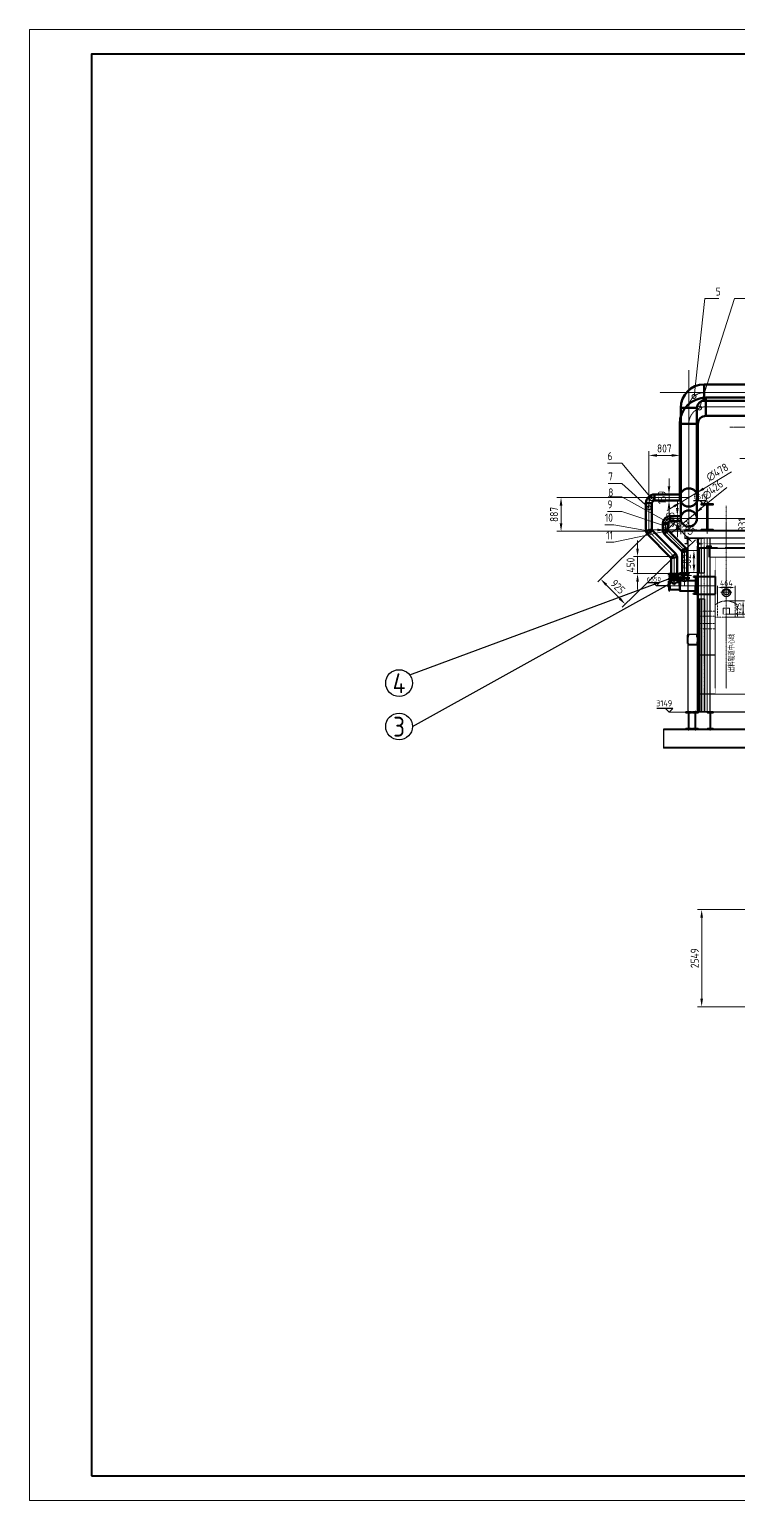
# Model space of a CAD drawing. Header units: millimetres. Extents: x -11969 to 47316, y 514 to 81306.
# Drawn here: x -11969 to 6634, y 42696 to 81306 of the extents above; entities that cross this region are included whole.
import ezdxf
from ezdxf.enums import TextEntityAlignment as Align

# ---------------------------------------------------------------- set-up
doc = ezdxf.new("R2010")
doc.units = ezdxf.units.MM
for name, pattern in [('CENTER', [2, 1.25, -0.25, 0.25, -0.25]), ('DASHED2', [0.375, 0.25, -0.125]), ('PHANTOM2', [1.25, 0.625, -0.125, 0.125, -0.125, 0.125, -0.125])]:
    doc.linetypes.add(name, pattern=pattern)
for name, color, linetype, lineweight in [('2D', 4, 'PHANTOM2', 20), ('BIAOZHU', 3, 'Continuous', 25), ('gas', 2, 'Continuous', 50), ('POU', 4, 'Continuous', 20), ('SHI', 7, 'Continuous', 40), ('SW', 8, 'Continuous', 20), ('WEN', 3, 'Continuous', 20), ('XI', 2, 'Continuous', 20), ('XU', 6, 'DASHED2', 20), ('ZHONG', 1, 'CENTER', 20)]:
    doc.layers.add(name, color=color, linetype=linetype, lineweight=lineweight)
doc.layers.add('air', color=7, linetype='Continuous', lineweight=50, true_color=0x77bec0)
doc.layers.add('GB', color=3, linetype='Continuous')
doc.styles.add('GB', font='gbenor.shx', dxfattribs={"bigfont": 'gbcbig.shx'})
doc.dimstyles.new('ISO-25$0', dxfattribs={"dimscale": 40, "dimtxt": 3.5, "dimasz": 3.5, "dimexe": 1, "dimexo": 0.2, "dimgap": 1.2, "dimtad": 1, "dimtoh": 1, "dimdec": 1, "dimzin": 9, "dimdsep": 46, "dimtxsty": 'GB', "dimcen": 0, "dimclrd": 3, "dimclre": 3, "dimclrt": 256, "dimadec": 0, "dimazin": 2, "dimtfac": 1, "dimtdec": 1, "dimtix": 1, "dimtmove": 0, "dimatfit": 3, "dimldrblk": 'DOTSMALL', "dimfxl": 0, "dimlwd": -1, "dimlwe": 20, "dimarcsym": 0})
doc.dimstyles.new('ISO-60', dxfattribs={"dimscale": 60, "dimtxt": 3.5, "dimasz": 3.5, "dimexe": 1.8, "dimexo": 1.25, "dimgap": 1.3, "dimtad": 1, "dimrnd": 1, "dimdsep": 46, "dimtxsty": 'GB', "dimcen": 0, "dimclrd": 3, "dimclre": 3, "dimclrt": 256, "dimadec": 0, "dimazin": 0, "dimtfac": 1, "dimtix": 1, "dimtmove": 0, "dimatfit": 3, "dimldrblk": 'DOTSMALL', "dimfxl": 0, "dimlwd": 20, "dimlwe": 20, "dimarcsym": 0})

# ---------------------------------------------------------------- blocks, each defined once
blk = doc.blocks.new('A$C6E0666DE')
at = {"layer": '2D'}
for p, q in [((756, 457), (750, 457)), ((756, 57), (750, 57))]:
    blk.add_line(p, q, dxfattribs=at)
at = {"layer": 'GB', "color": 1, "linetype": 'CENTER'}
blk.add_line((0, 247), (18, 247), dxfattribs=at)
at = {"layer": 'SHI'}
for p, q in [((45, 419), (45, 404)), ((175, 419), (45, 419)), ((175, 404), (45, 404)), ((75, 422), (72, 419)), ((175, 422), (75, 422)), ((96, 404), (96, 344)), ((175, 422), (275, 422)), ((175, 419), (305, 419)), ((175, 404), (305, 404)), ((255, 404), (255, 344)), ((275, 422), (278, 419)), ((305, 419), (305, 404)), ((333, 431), (333, 445)), ((333, 445), (450, 445)), ((333, 431), (450, 431)), ((361, 445), (363, 447)), ((363, 447), (450, 447)), ((384, 383), (384, 431)), ((538, 447), (450, 447)), ((568, 445), (450, 445)), ((568, 431), (450, 431)), ((517, 383), (517, 431)), ((540, 445), (538, 447)), ((568, 431), (568, 445)), ((760, 487), (685, 487)), ((685, 487), (685, 475)), ((738, 475), (685, 475)), ((738, 475), (738, 247)), ((750, 487), (750, 247)), ((760, 487), (1256, 487)), ((760, 487), (760, 247)), ((1256, 487), (1256, 27)), ((1, 258), (2, 260)), ((1, 258), (1, 247)), ((1, 236), (1, 247)), ((1, 236), (2, 233)), ((2, 260), (7, 260)), ((2, 233), (7, 233)), ((8, 258), (7, 260)), ((8, 236), (7, 233)), ((8, 260), (38, 260)), ((8, 247), (8, 260)), ((8, 233), (8, 247)), ((8, 233), (38, 233)), ((38, 247), (38, 374)), ((38, 374), (62, 374)), ((38, 247), (38, 119)), ((38, 119), (62, 119)), ((48, 247), (48, 374)), ((48, 247), (48, 119)), ((50, 247), (50, 374)), ((50, 247), (50, 119)), ((62, 247), (62, 374)), ((96, 344), (62, 344)), ((62, 247), (62, 119)), ((62, 150), (320, 150)), ((255, 344), (320, 344)), ((320, 247), (320, 383)), ((320, 383), (330, 383)), ((320, 247), (320, 110)), ((320, 110), (330, 110)), ((330, 247), (330, 383)), ((330, 247), (330, 383)), ((330, 247), (330, 374)), ((330, 247), (330, 110)), ((330, 247), (330, 110)), ((330, 247), (330, 120)), ((332, 383), (332, 247)), ((332, 383), (384, 383)), ((332, 359), (332, 374)), ((332, 110), (332, 247)), ((332, 135), (332, 120)), ((332, 110), (738, 110)), ((517, 383), (738, 383)), ((738, 39), (685, 39)), ((685, 27), (685, 39)), ((760, 27), (685, 27)), ((738, 39), (738, 247)), ((750, 27), (750, 99)), ((760, 27), (760, 247)), ((760, 27), (1256, 27))]:
    blk.add_line(p, q, dxfattribs=at)
for points in [[(96, 344), (175, 303), (255, 344)], [(384, 383), (450, 366), (517, 383)]]:
    blk.add_spline(points, degree=3, dxfattribs=at)
at = {"layer": 'ZHONG'}
for p, q in [((63, 426), (63, 396)), ((175, 247), (175, 440)), ((288, 426), (288, 396)), ((450, 459), (450, 247)), ((6, 247), (1268, 247))]:
    blk.add_line(p, q, dxfattribs=at)
at = {"layer": 'ZHONG', "ltscale": 0.2}
for p, q in [((350, 424), (350, 451)), ((550, 424), (550, 451)), ((28, 362), (81, 362)), ((28, 132), (81, 132)), ((311, 367), (349, 367)), ((311, 127), (349, 127))]:
    blk.add_line(p, q, dxfattribs=at)
at = {"layer": 'ZHONG', "ltscale": 0.3}
for p, q in [((705, 497), (705, 464)), ((705, 17), (705, 50))]:
    blk.add_line(p, q, dxfattribs=at)
blk = doc.blocks.new('zll')
at = {"layer": 'SHI'}
blk.add_lwpolyline([(166972, 60829), (166897, 60829), (166897, 60843), (166948, 60843, 0.414214), (166968, 60863), (166968, 61245, 0.414214), (166948, 61265), (166897, 61265), (166897, 61279), (166972, 61279), (167047, 61279), (167047, 61265), (166997, 61265, 0.414214), (166977, 61245), (166977, 60863, 0.414214), (166997, 60843), (167047, 60843), (167047, 60829)], format="xyb", close=True, dxfattribs=at)
at = {"layer": 'ZHONG'}
blk.add_line((166972, 61311), (166972, 60797), dxfattribs=at)
blk = doc.blocks.new('*D47')
at = {"layer": 'BIAOZHU', "color": 3, "linetype": 'ByBlock', "lineweight": 20}
for p, q in [((6081, 66232), (6081, 66699)), ((6545, 66232), (6545, 66699))]:
    blk.add_line(p, q, dxfattribs=at)
at = {"layer": 'BIAOZHU', "color": 3}
blk.add_line((6405, 66659), (6221, 66659), dxfattribs=at)
for points in [[(6221, 66683), (6221, 66636), (6081, 66659)], [(6405, 66683), (6405, 66636), (6545, 66659)]]:
    blk.add_solid(points, dxfattribs=at)
at = {"layer": 'Defpoints', "color": 0}
for p in [(6081, 66659), (6081, 66224), (6545, 66224)]:
    blk.add_point(p, dxfattribs=at)
at = {"layer": 'BIAOZHU', "insert": (6313, 66777), "char_height": 140, "attachment_point": 5, "style": 'GB'}
blk.add_mtext('464', dxfattribs=at)
blk = doc.blocks.new('_DotSmall')
at = {"color": 0, "linetype": 'ByBlock', "const_width": 0.5}
blk.add_lwpolyline([(-0.0625, 0, 1), (0.0625, 0, 1)], format="xyb", close=True, dxfattribs=at)
blk = doc.blocks.new('正标高')
at = {"layer": 'BIAOZHU'}
for p, q in [((-2.4, 2.4), (8, 2.4)), ((-2.4, 2.4), (0, 0)), ((2.4, 2.4), (0, 0))]:
    blk.add_line(p, q, dxfattribs=at)
at = {"layer": 'BIAOZHU', "style": 'GB', "flags": 10}
blk.add_attdef('+', (-3.12, 3.76), '', height=4, dxfattribs=at)
at = {"layer": 'BIAOZHU', "style": 'GB'}
blk.add_attdef('1000', (-0.7624, 3.76), '', height=4, dxfattribs=at)
blk = doc.blocks.new('dl')
at = {"layer": 'SHI'}
blk.add_lwpolyline([(168936, 74025), (169086, 74025), (169086, 74049), (168970, 74049, -0.414214), (168942, 74077), (168942, 74673, -0.414214), (168970, 74701), (169086, 74701), (169086, 74725), (168936, 74725), (168786, 74725), (168786, 74701), (168901, 74701, -0.414214), (168929, 74673), (168929, 74077, -0.414214), (168901, 74049), (168786, 74049), (168786, 74025)], format="xyb", close=True, dxfattribs=at)
at = {"layer": 'ZHONG'}
blk.add_line((168936, 74813), (168936, 73935), dxfattribs=at)
blk = doc.blocks.new('*D53')
at = {"layer": 'Defpoints', "color": 0}
for p in [(6313, 66306), (6752, 66306), (6313, 65881)]:
    blk.add_point(p, dxfattribs=at)
at = {"layer": 'WEN', "color": 3, "linetype": 'ByBlock', "lineweight": 20}
for p, q in [((6321, 66306), (6792, 66306)), ((6321, 65881), (6792, 65881))]:
    blk.add_line(p, q, dxfattribs=at)
at = {"layer": 'WEN', "color": 3}
blk.add_line((6752, 66021), (6752, 66166), dxfattribs=at)
for points in [[(6729, 66166), (6776, 66166), (6752, 66306)], [(6729, 66021), (6776, 66021), (6752, 65881)]]:
    blk.add_solid(points, dxfattribs=at)
at = {"layer": 'WEN', "insert": (6634, 66094), "char_height": 140, "attachment_point": 5, "rotation": 90, "style": 'GB'}
blk.add_mtext('425', dxfattribs=at)
blk = doc.blocks.new('A$C057B138B')
for p, q in [((545, 841), (545, -3715)), ((552, 841), (552, -3715)), ((623, 841), (623, -3715)), ((781, 841), (781, -3715)), ((852, 841), (852, -3715)), ((859, 841), (859, -3715))]:
    blk.add_line(p, q)
at = {"layer": 'ZHONG', "color": 1, "ltscale": 0.5}
blk.add_line((702, 841), (702, -3715), dxfattribs=at)
blk = doc.blocks.new('A$C74004488')
at = {"layer": 'WEN'}
for p, q in [((0, 4556), (314, 4556)), ((0, 0), (314, 0))]:
    blk.add_line(p, q, dxfattribs=at)
blk.add_blockref('A$C057B138B', (-545, 3715))
blk = doc.blocks.new('gas-master-2')
for p, q in [((-6900, 315), (-6400, 510)), ((-6400, 510), (0, 510)), ((-6400, 510), (-6400, -510)), ((0, 510), (500, 610)), ((0, 510), (0, -510)), ((500, 610), (17751, 610)), ((500, -610), (500, 610)), ((500, 610), (500, -610)), ((-10585, -1410), (-10585, 0)), ((-10270, 315), (-6900, 315)), ((-9955, -1410), (-9955, 0)), ((-6900, 315), (-6900, -315)), ((-3790, 0), (-3790, -1365)), ((-3070, 0), (-3070, -1365)), ((3110, 0), (3110, -1365)), ((3830, 0), (3830, -1365)), ((-9955, -315), (-6900, -315)), ((-6900, -315), (-6400, -510)), ((-6400, -510), (0, -510)), ((0, -510), (500, -610)), ((500, -610), (17751, -610)), ((-10670, -1350), (-10670, -2100)), ((-10670, -1410), (-7070, -1410)), ((-7070, -1350), (-7070, -2100)), ((-5335, -1350), (-5335, -2100)), ((-5335, -1365), (-170, -1365)), ((-170, -1350), (-170, -2100)), ((1565, -1350), (1565, -2100)), ((1565, -1365), (6730, -1365)), ((6730, -1350), (6730, -2100)), ((-10670, -2040), (-7070, -2040)), ((-5335, -2085), (-170, -2085)), ((1565, -2085), (6730, -2085))]:
    blk.add_line(p, q)
for centre, radius, start, end in [((-10270, 0), 315, 0, 180), ((-10270, -261), 330, 17.588, 162.412), ((-10209, 0), 330, 320.2504, 72.416), ((-10376, 0), 630, 330, 30), ((-3430, 0), 360, 0, 180), ((-3430, -302), 378, 17.588, 162.412), ((3470, 0), 360, 0, 180), ((3470, -302), 378, 17.588, 162.412), ((-10270, -985), 630, 60, 120), ((-10270, -905), 315, 0, 180), ((-3430, -1136), 720, 60, 120), ((-3430, -905), 360, 0, 180), ((3470, -1136), 720, 60, 120), ((3470, -905), 360, 0, 180), ((-10270, -1166), 330, 17.588, 162.412), ((-3430, -1207), 378, 17.588, 162.412), ((3470, -1207), 378, 17.588, 162.412), ((-10270, -1890), 630, 60, 120), ((-3430, -2041), 720, 69.8597, 110.1403), ((3470, -2041), 720, 69.8597, 110.1403)]:
    blk.add_arc(centre, radius, start, end)
at = {"layer": 'WEN'}
blk.add_circle((3470, -1725), 360, dxfattribs=at)
at = {"layer": 'ZHONG'}
for p, q in [((-11320, 0), (17751, 0)), ((-11016, 0), (18852, 0)), ((-10270, -1410), (-10270, 22)), ((-3430, 0), (-3430, -1365)), ((3470, 0), (3470, -1365)), ((-11320, -905), (4301, -905)), ((-11052, -1725), (7270, -1725))]:
    blk.add_line(p, q, dxfattribs=at)
blk = doc.blocks.new('蝶阀-DN125')
for p, q in [((-120, 80), (120, 80)), ((-120, 80), (-120, 63)), ((-120, 63), (-90, 63)), ((-120, 57), (-90, 57)), ((-120, 40), (-120, 57)), ((-120, 40), (120, 40)), ((-88, 60), (-90, 63)), ((-88, 60), (-90, 57)), ((-88, 60), (87, 60)), ((-88, 40), (-88, 0)), ((-88, 60), (87, 60)), ((-88, -40), (87, 40)), ((-88, -40), (-88, 0)), ((87, -40), (87, 40)), ((87, 60), (91, 63)), ((87, 60), (91, 57)), ((87, 40), (87, 10)), ((91, 63), (120, 63)), ((91, 57), (120, 57)), ((120, 80), (120, 63)), ((120, 40), (120, 57)), ((-120, -40), (120, -40)), ((-120, -40), (-120, -57)), ((-120, -57), (-90, -57)), ((-120, -63), (-90, -63)), ((-120, -80), (-120, -63)), ((-120, -80), (120, -80)), ((-88, -60), (-90, -57)), ((-88, -60), (-90, -63)), ((-88, -60), (87, -60)), ((-88, -60), (87, -60)), ((87, -60), (91, -57)), ((87, -60), (91, -63)), ((91, -57), (120, -57)), ((91, -63), (120, -63)), ((120, -40), (120, -57)), ((120, -80), (120, -63))]:
    blk.add_line(p, q)
at = {"layer": 'ZHONG'}
for p, q in [((183, 0), (-110, 0)), ((-100, 91), (-100, 34)), ((100, 91), (100, 34)), ((-100, -91), (-100, -34)), ((100, -91), (100, -34))]:
    blk.add_line(p, q, dxfattribs=at)
blk = doc.blocks.new('蝶阀-DN150')
blk.add_line((-100, -40), (100, 40))
at = {"layer": 'SHI'}
for p, q in [((-133, 80), (132, 80)), ((-133, 80), (-133, 63)), ((-133, 63), (-103, 63)), ((-133, 57), (-103, 57)), ((-133, 40), (-133, 57)), ((-133, 40), (132, 40)), ((-100, 60), (-103, 63)), ((-100, 60), (-103, 57)), ((-100, 60), (100, 60)), ((-100, 60), (100, 60)), ((-100, 40), (-100, 0)), ((-100, -40), (-100, 0)), ((100, 60), (103, 63)), ((100, 60), (103, 57)), ((100, 40), (100, 10)), ((100, -40), (100, 40)), ((103, 63), (132, 63)), ((103, 57), (132, 57)), ((132, 80), (132, 63)), ((132, 40), (132, 57)), ((-133, -40), (132, -40)), ((-133, -40), (-133, -57)), ((-133, -57), (-103, -57)), ((-133, -63), (-103, -63)), ((-133, -80), (-133, -63)), ((-133, -80), (132, -80)), ((-100, -60), (-103, -57)), ((-100, -60), (-103, -63)), ((-100, -60), (100, -60)), ((-100, -60), (100, -60)), ((100, -60), (103, -57)), ((100, -60), (103, -63)), ((103, -57), (132, -57)), ((103, -63), (132, -63)), ((132, -40), (132, -57)), ((132, -80), (132, -63))]:
    blk.add_line(p, q, dxfattribs=at)
at = {"layer": 'ZHONG'}
for p, q in [((183, 0), (-144, 0)), ((-112, 100), (-112, 30)), ((112, 29), (112, 100)), ((-112, -100), (-112, -26)), ((112, -23), (112, -100))]:
    blk.add_line(p, q, dxfattribs=at)
blk = doc.blocks.new('*D82')
at = {"color": 3, "lineweight": 20}
for p, q in [((4809, 69311), (4809, 69521)), ((4734, 69101), (4701, 69101)), ((4734, 68942), (4701, 68942)), ((4809, 68942), (4809, 69101)), ((4809, 68732), (4809, 68522))]:
    blk.add_line(p, q, dxfattribs=at)
at = {"color": 3}
for points in [[(4774, 69311), (4844, 69311), (4809, 69101)], [(4774, 68732), (4844, 68732), (4809, 68942)]]:
    blk.add_solid(points, dxfattribs=at)
at = {"layer": 'Defpoints', "color": 0}
for p in [(4809, 69101), (4809, 69101), (4809, 68942)]:
    blk.add_point(p, dxfattribs=at)
at = {"insert": (4626, 69021), "char_height": 210, "attachment_point": 5, "rotation": 90, "style": 'GB'}
blk.add_mtext('159', dxfattribs=at)
blk = doc.blocks.new('*D83')
at = {"color": 3, "lineweight": 20}
for p, q in [((5028, 68746), (5028, 68956)), ((4953, 68536), (4920, 68536)), ((4953, 68403), (4920, 68403)), ((5028, 68403), (5028, 68536)), ((5028, 68193), (5028, 67983))]:
    blk.add_line(p, q, dxfattribs=at)
at = {"color": 3}
for points in [[(4993, 68746), (5063, 68746), (5028, 68536)], [(4993, 68193), (5063, 68193), (5028, 68403)]]:
    blk.add_solid(points, dxfattribs=at)
at = {"layer": 'Defpoints', "color": 0}
for p in [(5028, 68536), (5028, 68536), (5028, 68403)]:
    blk.add_point(p, dxfattribs=at)
at = {"insert": (4845, 68469), "char_height": 210, "attachment_point": 5, "rotation": 90, "style": 'GB'}
blk.add_mtext('133', dxfattribs=at)
blk = doc.blocks.new('*D84')
at = {"color": 3, "lineweight": 20}
for p, q in [((6449, 69691), (5714, 69252)), ((5124, 68899), (5534, 69144)), ((4943, 68791), (4763, 68683))]:
    blk.add_line(p, q, dxfattribs=at)
at = {"color": 3}
for points in [[(5696, 69282), (5732, 69222), (5534, 69144)], [(4925, 68821), (4961, 68761), (5124, 68899)]]:
    blk.add_solid(points, dxfattribs=at)
at = {"layer": 'Defpoints', "color": 0}
for p in [(5534, 69144), (5124, 68899)]:
    blk.add_point(p, dxfattribs=at)
at = {"insert": (6077, 69683), "char_height": 210, "attachment_point": 5, "rotation": 30.8913, "style": 'GB'}
blk.add_mtext('∅478', dxfattribs=at)
blk = doc.blocks.new('*D85')
at = {"color": 3, "lineweight": 20}
for p, q in [((6324, 69286), (5656, 68738)), ((5164, 68334), (5493, 68604)), ((5002, 68201), (4839, 68068))]:
    blk.add_line(p, q, dxfattribs=at)
at = {"color": 3}
for points in [[(5634, 68765), (5678, 68710), (5493, 68604)], [(4979, 68228), (5024, 68174), (5164, 68334)]]:
    blk.add_solid(points, dxfattribs=at)
at = {"layer": 'Defpoints', "color": 0}
for p in [(5493, 68604), (5164, 68334)]:
    blk.add_point(p, dxfattribs=at)
at = {"insert": (5955, 69220), "char_height": 210, "attachment_point": 5, "rotation": 39.3569, "style": 'GB'}
blk.add_mtext('∅426', dxfattribs=at)
blk = doc.blocks.new('*D96')
at = {"layer": 'BIAOZHU', "color": 3, "lineweight": 20}
for p, q in [((6829, 58205), (5558, 58205)), ((5666, 57995), (5666, 55866)), ((7578, 55656), (5558, 55656))]:
    blk.add_line(p, q, dxfattribs=at)
at = {"layer": 'BIAOZHU', "color": 3}
for points in [[(5631, 57995), (5701, 57995), (5666, 58205)], [(5631, 55866), (5701, 55866), (5666, 55656)]]:
    blk.add_solid(points, dxfattribs=at)
at = {"layer": 'Defpoints', "color": 0}
for p in [(6904, 58205), (5666, 55656), (7653, 55656)]:
    blk.add_point(p, dxfattribs=at)
at = {"layer": 'BIAOZHU', "insert": (5483, 56931), "char_height": 210, "attachment_point": 5, "rotation": 90, "style": 'GB'}
blk.add_mtext('2549', dxfattribs=at)
blk = doc.blocks.new('*D98')
at = {"layer": 'BIAOZHU', "color": 3, "lineweight": 20}
for p, q in [((4283, 68946), (4283, 70234)), ((4880, 70126), (4493, 70126)), ((5090, 69096), (5090, 70234))]:
    blk.add_line(p, q, dxfattribs=at)
at = {"layer": 'BIAOZHU', "color": 3}
for points in [[(4493, 70161), (4493, 70091), (4283, 70126)], [(4880, 70161), (4880, 70091), (5090, 70126)]]:
    blk.add_solid(points, dxfattribs=at)
at = {"layer": 'Defpoints', "color": 0}
for p in [(4283, 70126), (4283, 68871), (5090, 69021)]:
    blk.add_point(p, dxfattribs=at)
at = {"layer": 'BIAOZHU', "insert": (4686, 70309), "char_height": 210, "attachment_point": 5, "style": 'GB'}
blk.add_mtext('807', dxfattribs=at)
blk = doc.blocks.new('*D99')
at = {"layer": 'BIAOZHU', "color": 3, "lineweight": 20}
for p, q in [((4408, 69021), (1869, 69021)), ((1977, 68811), (1977, 68344)), ((4220, 68134), (1869, 68134))]:
    blk.add_line(p, q, dxfattribs=at)
at = {"layer": 'BIAOZHU', "color": 3}
for points in [[(1942, 68811), (2012, 68811), (1977, 69021)], [(1942, 68344), (2012, 68344), (1977, 68134)]]:
    blk.add_solid(points, dxfattribs=at)
at = {"layer": 'Defpoints', "color": 0}
for p in [(4483, 69021), (1977, 68134), (4295, 68134)]:
    blk.add_point(p, dxfattribs=at)
at = {"layer": 'BIAOZHU', "insert": (1794, 68578), "char_height": 210, "attachment_point": 5, "rotation": 90, "style": 'GB'}
blk.add_mtext('887', dxfattribs=at)
blk = doc.blocks.new('*D100')
at = {"layer": 'BIAOZHU', "color": 3, "lineweight": 20}
for p, q in [((4241, 68082), (2938, 66807)), ((4888, 67421), (3584, 66146)), ((3162, 66732), (3515, 66371))]:
    blk.add_line(p, q, dxfattribs=at)
at = {"layer": 'BIAOZHU', "color": 3}
for points in [[(3187, 66756), (3137, 66707), (3015, 66882)], [(3540, 66396), (3490, 66347), (3662, 66221)]]:
    blk.add_solid(points, dxfattribs=at)
at = {"layer": 'Defpoints', "color": 0}
for p in [(4295, 68134), (4942, 67473), (3662, 66221)]:
    blk.add_point(p, dxfattribs=at)
at = {"layer": 'BIAOZHU', "insert": (3469, 66680), "char_height": 210, "attachment_point": 5, "rotation": 314.3718, "style": 'GB'}
blk.add_mtext('925', dxfattribs=at)
blk = doc.blocks.new('*D101')
at = {"layer": 'BIAOZHU', "color": 3, "lineweight": 20}
for p, q in [((3984, 67683), (3984, 67893)), ((4867, 67473), (3876, 67473)), ((3984, 67023), (3984, 67473)), ((4867, 67023), (3876, 67023)), ((3984, 66813), (3984, 66603))]:
    blk.add_line(p, q, dxfattribs=at)
at = {"layer": 'BIAOZHU', "color": 3}
for points in [[(3949, 67683), (4019, 67683), (3984, 67473)], [(3949, 66813), (4019, 66813), (3984, 67023)]]:
    blk.add_solid(points, dxfattribs=at)
at = {"layer": 'Defpoints', "color": 0}
for p in [(3984, 67473), (4942, 67473), (4942, 67023)]:
    blk.add_point(p, dxfattribs=at)
at = {"layer": 'BIAOZHU', "insert": (3801, 67248), "char_height": 210, "attachment_point": 5, "rotation": 90, "style": 'GB'}
blk.add_mtext('450', dxfattribs=at)
blk = doc.blocks.new('*D103')
at = {"layer": 'BIAOZHU', "color": 3, "lineweight": 20}
for p, q in [((5116, 68394), (5116, 68062)), ((4507, 68170), (4297, 68170)), ((4717, 68239), (4717, 68062)), ((4717, 68170), (5116, 68170)), ((5326, 68170), (5536, 68170))]:
    blk.add_line(p, q, dxfattribs=at)
at = {"layer": 'BIAOZHU', "color": 3}
for points in [[(4507, 68205), (4507, 68135), (4717, 68170)], [(5326, 68205), (5326, 68135), (5116, 68170)]]:
    blk.add_solid(points, dxfattribs=at)
at = {"layer": 'Defpoints', "color": 0}
for p in [(5116, 68469), (4717, 68314), (5116, 68170)]:
    blk.add_point(p, dxfattribs=at)
at = {"layer": 'BIAOZHU', "insert": (4916, 68353), "char_height": 210, "attachment_point": 5, "style": 'GB'}
blk.add_mtext('399', dxfattribs=at)
blk = doc.blocks.new('*D104')
at = {"layer": 'BIAOZHU', "color": 3, "lineweight": 20}
for p, q in [((6918, 68679), (6918, 68889)), ((5063, 68469), (7026, 68469)), ((6918, 68469), (6918, 68139)), ((4815, 68139), (7026, 68139)), ((6918, 67929), (6918, 67719))]:
    blk.add_line(p, q, dxfattribs=at)
at = {"layer": 'BIAOZHU', "color": 3}
for points in [[(6883, 68679), (6953, 68679), (6918, 68469)], [(6883, 67929), (6953, 67929), (6918, 68139)]]:
    blk.add_solid(points, dxfattribs=at)
at = {"layer": 'Defpoints', "color": 0}
for p in [(4988, 68469), (4740, 68139), (6918, 68139)]:
    blk.add_point(p, dxfattribs=at)
at = {"layer": 'BIAOZHU', "insert": (6735, 68304), "char_height": 210, "attachment_point": 5, "rotation": 90, "style": 'GB'}
blk.add_mtext('331', dxfattribs=at)
blk = doc.blocks.new('*D105')
at = {"layer": 'BIAOZHU', "color": 3, "lineweight": 20}
for p, q in [((4781, 68191), (5015, 68418)), ((5084, 68191), (5281, 67987)), ((5271, 67684), (5505, 67911))]:
    blk.add_line(p, q, dxfattribs=at)
at = {"layer": 'BIAOZHU', "color": 3}
for points in [[(5109, 68216), (5058, 68167), (4938, 68343)], [(5307, 68011), (5256, 67962), (5427, 67836)]]:
    blk.add_solid(points, dxfattribs=at)
at = {"layer": 'Defpoints', "color": 0}
for p in [(4727, 68139), (5217, 67632), (5427, 67836)]:
    blk.add_point(p, dxfattribs=at)
at = {"layer": 'BIAOZHU', "insert": (5314, 68216), "char_height": 210, "attachment_point": 5, "rotation": 313.9986, "style": 'GB'}
blk.add_mtext('705', dxfattribs=at)
blk = doc.blocks.new('*D106')
at = {"layer": 'BIAOZHU', "color": 3, "lineweight": 20}
for p, q in [((5292, 67632), (5571, 67632)), ((5463, 67260), (5463, 67422)), ((5292, 67050), (5571, 67050))]:
    blk.add_line(p, q, dxfattribs=at)
at = {"layer": 'BIAOZHU', "color": 3}
for points in [[(5428, 67422), (5498, 67422), (5463, 67632)], [(5428, 67260), (5498, 67260), (5463, 67050)]]:
    blk.add_solid(points, dxfattribs=at)
at = {"layer": 'Defpoints', "color": 0}
for p in [(5217, 67632), (5463, 67632), (5217, 67050)]:
    blk.add_point(p, dxfattribs=at)
at = {"layer": 'BIAOZHU', "insert": (5280, 67341), "char_height": 210, "attachment_point": 5, "rotation": 90, "style": 'GB'}
blk.add_mtext('582', dxfattribs=at)
blk = doc.blocks.new('序号')
at = {"layer": 'BIAOZHU'}
blk.add_circle((0, -5.4), 5.4, dxfattribs=at)
at = {"layer": 'BIAOZHU', "style": 'GB', "flags": 8}
blk.add_attdef('序号', text='', height=8, dxfattribs=at).set_placement((0, -5.48), align=Align.MIDDLE)

msp = doc.modelspace()

# ---------------------------------------------------------------- hatches: boundary and pattern name
at = {"layer": 'POU'}
h = msp.add_hatch(dxfattribs=at)
h.set_pattern_fill('ANSI31', color=256, scale=5, style=0)
h.set_pattern_definition([(135, (195437.154, -5558.66), (11.2253202, 11.2253202), [])])
h.paths.add_polyline_path([(5918.652, 67754.298), (5918.652, 67686.298), (5802.652, 67686.298), (5802.652, 67754.298)])

# ---------------------------------------------------------------- linework, layer by layer
at = {"linetype": 'Continuous'}
for p, q in [((27293.652, 68156.298), (5228.652, 68156.298)), ((27293.652, 67956.298), (5228.652, 67956.298)), ((5551.652, 67746.298), (5557.652, 67746.298)), ((5557.652, 67706.298), (5802.652, 67706.298)), ((5962.652, 67686.298), (5557.652, 67686.298)), ((5802.652, 67754.298), (5918.652, 67754.298)), ((5918.652, 67754.298), (5918.652, 67686.298))]:
    msp.add_line(p, q, dxfattribs=at)
for p, q in [((5301.652, 67956.298), (5702.652, 67956.298)), ((5302.652, 67956.298), (5302.652, 63390.291)), ((5552.652, 67956.298), (5552.652, 63390.291)), ((5557.652, 63405.291), (5557.652, 67746.298)), ((5607.652, 67046.298), (5607.652, 67686.298)), ((5657.652, 67046.298), (5657.652, 67686.298)), ((5736.652, 67046.298), (5736.652, 67686.298)), ((5802.652, 67686.298), (5802.652, 67754.298)), ((5557.652, 67046.298), (5736.652, 67046.298)), ((5557.652, 66366.298), (5736.652, 66366.298)), ((5607.652, 66366.298), (5607.652, 63400.291)), ((5657.652, 66366.298), (5657.652, 63400.291)), ((5736.652, 66366.298), (5736.652, 63400.291)), ((5302.652, 65404.305), (5290.652, 65404.305)), ((5290.652, 65188.305), (5290.652, 65404.305)), ((5302.652, 65354.305), (5302.652, 65404.305)), ((5302.652, 65404.305), (5302.652, 65188.305)), ((5302.652, 65188.305), (5290.652, 65188.305)), ((6022.652, 64886.298), (5552.652, 64886.298)), ((6022.652, 63856.298), (5552.652, 63856.298)), ((5882.652, 63390.291), (5291.652, 63390.291)), ((5557.652, 63405.291), (5551.652, 63405.291)), ((5902.652, 63400.291), (5562.652, 63400.291)), ((5562.652, 63400.291), (5562.652, 63390.291)), ((4662.652, 62940.291), (4662.652, 62440.291)), ((29142.652, 62940.291), (4662.652, 62940.291)), ((6017.652, 62940.291), (4662.652, 62940.291)), ((6761.652, 62940.291), (6507.652, 62940.291)), ((26771.243, 62924.291), (4662.652, 62924.291)), ((6017.652, 62924.291), (4662.652, 62924.291)), ((6761.652, 62924.291), (6507.652, 62924.291)), ((29142.652, 62456.291), (4662.652, 62456.291)), ((29142.652, 62440.291), (4662.652, 62440.291))]:
    msp.add_line(p, q)
for points in [[(5228.652, 67806.298), (5228.652, 67809.021, -0.385313586), (5233.604, 67814.494), (5284.746, 67819.608, 0.385313586), (5294.652, 67830.553), (5294.652, 67932.043, 0.385313586), (5284.746, 67942.989), (5233.604, 67948.103, -0.385313586), (5228.652, 67953.576), (5228.652, 67956.298), (5301.652, 67956.298), (5301.652, 67806.298)], [(5625.652, 67806.298), (5625.652, 67809.021, 0.385313586), (5620.699, 67814.494), (5569.557, 67819.608, -0.385313586), (5559.652, 67830.553), (5559.652, 67932.043, -0.385313586), (5569.557, 67942.989), (5620.699, 67948.103, 0.385313586), (5625.652, 67953.576), (5625.652, 67956.298), (5552.652, 67956.298), (5552.652, 67806.298)], [(5552.652, 65354.305), (5549.578, 65354.305, -0.385313586), (5543.309, 65359.978), (5537.552, 65417.549, 0.385313586), (5525.114, 65428.805), (5330.189, 65428.805, 0.385313586), (5317.751, 65417.549), (5311.994, 65359.978, -0.385313586), (5305.725, 65354.305), (5302.652, 65354.305), (5302.652, 65436.305), (5552.652, 65436.305)], [(5552.652, 65238.305), (5549.578, 65238.305, 0.385313586), (5543.309, 65232.632), (5537.552, 65175.061, -0.385313586), (5525.114, 65163.805), (5330.189, 65163.805, -0.385313586), (5317.751, 65175.061), (5311.994, 65232.632, 0.385313586), (5305.725, 65238.305), (5302.652, 65238.305), (5302.652, 65156.305), (5552.652, 65156.305)], [(5557.652, 63400.291), (5607.652, 63400.291), (5607.652, 63402.958, 0.414213562), (5606.318, 63404.291), (5567.152, 63404.291, -0.414213562), (5561.652, 63409.791), (5561.652, 63448.958, 0.414213562), (5560.318, 63450.291), (5557.652, 63450.291)]]:
    msp.add_lwpolyline(points, format="xyb", close=True)
for centre, radius in [((6312.652, 66522.26), 108.505), ((6312.652, 66536.298), 70)]:
    msp.add_circle(centre, radius)
at = {"layer": '2D'}
for p, q in [((5557.652, 67806.298), (26747.652, 67806.298)), ((5852.652, 67686.298), (26747.652, 67686.298)), ((5918.652, 67706.298), (27043.652, 67706.298)), ((5852.652, 67456.298), (26747.652, 67456.298)), ((6022.652, 63856.298), (6022.652, 67456.298)), ((26340.652, 65956.305), (6312.709, 65956.305)), ((6022.652, 63856.298), (26573.652, 63856.298))]:
    msp.add_line(p, q, dxfattribs=at)
msp.add_lwpolyline([(6395.209, 65956.305), (6230.209, 65956.305), (6230.209, 66121.305), (6395.209, 66121.305)], close=True, dxfattribs=at)
at = {"layer": 'air'}
for p, q in [((5728.652, 71987.298), (8892.156, 71987.298)), ((5728.652, 71561.298), (5728.652, 71987.298)), ((5728.652, 71987.298), (5728.652, 71561.298)), ((5728.652, 71561.298), (8892.156, 71561.298)), ((5115.652, 68469.298), (5115.652, 71374.298)), ((5115.652, 71374.298), (5541.652, 71374.298)), ((5541.652, 68469.298), (5541.652, 71374.298)), ((4650.152, 68151.366), (4650.152, 68344.298)), ((4650.152, 68344.298), (4783.152, 68344.298)), ((4783.152, 68177.821), (4783.152, 68344.298)), ((4841.652, 68535.798), (4841.652, 68402.798)), ((4841.652, 68535.798), (5126.299, 68535.798)), ((4841.652, 68402.798), (5126.299, 68402.798)), ((4650.152, 68151.366), (4783.152, 68177.821)), ((4683.112, 68071.793), (4650.152, 68151.366)), ((4683.112, 68071.793), (4795.864, 68147.131)), ((5137.44, 67617.465), (4683.112, 68071.793)), ((4795.864, 68147.131), (4783.152, 68177.821)), ((5250.192, 67692.804), (4795.864, 68147.131)), ((5250.192, 67692.804), (5137.44, 67617.465)), ((5137.44, 67617.465), (5150.152, 67586.775)), ((5283.152, 67613.231), (5150.152, 67586.775)), ((5150.152, 67586.775), (5150.152, 67050.298)), ((5250.192, 67692.804), (5283.152, 67613.231)), ((5283.152, 67613.231), (5283.152, 67050.298))]:
    msp.add_line(p, q, dxfattribs=at)
msp.add_circle((5328.652, 68469.298), 213, dxfattribs=at)
for centre, radius in [((5728.652, 71374.298), 613), ((5728.652, 71374.298), 187), ((4841.652, 68344.298), 191.5), ((4841.652, 68344.298), 58.5)]:
    msp.add_arc(centre, radius, 90, 180, dxfattribs=at)
at = {"layer": 'BIAOZHU'}
for p, q in [((-1993.149, 64364.882), (4941.652, 66943.298)), ((-1921.383, 63012.735), (5216.652, 66970.298)), ((4756.969, 66706.298), (4480.516, 66706.298))]:
    msp.add_line(p, q, dxfattribs=at)
at = {"layer": 'gas'}
for p, q in [((35471.178, 71642.298), (5778.652, 71642.298)), ((5778.652, 71642.298), (5778.652, 71164.298)), ((35471.178, 71164.298), (5778.652, 71164.298)), ((5089.652, 69021.298), (5089.652, 70953.298)), ((5089.652, 70953.298), (5567.652, 70953.298)), ((5567.652, 69021.298), (5567.652, 70953.298)), ((4203.152, 68147.595), (4203.152, 68871.298)), ((4203.152, 68871.298), (4362.152, 68871.298)), ((4362.152, 68179.223), (4362.152, 68871.298)), ((4432.652, 69100.798), (4432.652, 68941.798)), ((4432.652, 69100.798), (5103.261, 69100.798)), ((4432.652, 68941.798), (5103.261, 68941.798)), ((4362.152, 68179.223), (4203.152, 68147.595)), ((4238.157, 68064.363), (4203.152, 68147.595)), ((4372.951, 68154.429), (4238.157, 68064.363)), ((4851.352, 67451.168), (4238.157, 68064.363)), ((4372.951, 68154.429), (4362.152, 68179.223)), ((4986.146, 67541.234), (4372.951, 68154.429)), ((4851.352, 67451.168), (4986.146, 67541.234)), ((4851.352, 67451.168), (4862.152, 67426.374)), ((4862.152, 67426.374), (5021.152, 67458.001)), ((4862.152, 67426.374), (4862.152, 67009.137)), ((4986.146, 67541.234), (5021.152, 67458.001)), ((5021.152, 67458.001), (5021.152, 67009.137))]:
    msp.add_line(p, q, dxfattribs=at)
msp.add_circle((5328.652, 69021.298), 239, dxfattribs=at)
for centre, radius in [((5778.652, 70953.298), 689), ((5778.652, 70953.298), 211), ((4432.652, 68871.298), 229.5), ((4432.652, 68871.298), 70.5)]:
    msp.add_arc(centre, radius, 90, 180, dxfattribs=at)
at = {"layer": 'SHI'}
msp.add_lwpolyline([(-10343.915, 43346.079), (42046.085, 43346.079), (42046.085, 80656.079), (-10343.915, 80656.079)], close=True, dxfattribs=at)
at = {"layer": 'WEN'}
for p, q in [((5328.652, 68682.298), (5328.652, 68582.298)), ((5228.652, 68156.298), (5228.652, 67956.298)), ((5228.652, 68156.298), (5328.652, 68156.298)), ((5328.652, 68156.298), (5328.652, 68256.298)), ((5852.652, 67456.298), (5852.652, 67686.298)), ((5872.652, 67456.298), (5872.652, 67686.298)), ((27293.652, 63390.291), (4812.448, 63390.291)), ((27037.652, 63400.298), (5552.652, 63400.298))]:
    msp.add_line(p, q, dxfattribs=at)
at = {"layer": 'XI'}
msp.add_lwpolyline([(-11968.915, 42696.079), (42696.085, 42696.079), (42696.085, 81306.079), (-11968.915, 81306.079)], close=True, dxfattribs=at)
at = {"layer": 'XU', "ltscale": 0.5}
for p, q in [((5557.652, 66036.298), (6022.652, 66036.298)), ((6080.791, 66244.501), (6080.791, 65881.498)), ((6544.791, 66244.167), (6544.791, 65881.498)), ((6602.747, 65881.498), (6602.747, 66204.512)), ((6022.652, 65908.666), (5557.652, 65908.666)), ((6022.652, 65713.346), (5557.652, 65713.346)), ((6602.747, 65881.498), (6022.791, 65881.498)), ((5557.652, 65576.298), (6022.652, 65576.298))]:
    msp.add_line(p, q, dxfattribs=at)
msp.add_arc((6312.502, 65842.498), 464, 51.2789728, 128.6601903, dxfattribs=at)
at = {"layer": 'ZHONG', "linetype": 'CENTER'}
for p, q in [((5328.652, 68256.298), (5328.652, 72359.671)), ((9592.156, 71774.298), (4571.448, 71774.298)), ((35471.178, 71403.298), (5778.652, 71403.298)), ((4282.652, 68132.298), (4282.652, 68871.298)), ((5328.652, 69021.298), (4432.652, 69021.298)), ((4716.652, 68132.298), (4716.652, 68344.298)), ((5328.652, 68469.298), (4841.652, 68469.298))]:
    msp.add_line(p, q, dxfattribs=at)
at = {"layer": 'ZHONG', "color": 1, "ltscale": 0.5}
msp.add_line((6312.652, 64006.298), (6312.652, 68801.727), dxfattribs=at)
at = {"layer": 'ZHONG', "ltscale": 4}
msp.add_line((4305.554, 68109.396), (4282.652, 68163.409), dxfattribs=at)
at = {"layer": 'ZHONG'}
for p, q in [((4941.652, 67473.298), (4305.554, 68109.396)), ((4739.488, 68109.462), (4716.652, 68164.593)), ((5216.652, 67632.298), (4716.652, 68132.298)), ((5193.816, 67655.134), (5216.652, 67600.003)), ((5216.652, 66868.441), (5216.652, 67632.298)), ((4918.749, 67496.201), (4941.652, 67442.188)), ((4941.652, 67473.298), (4941.652, 66837.557))]:
    msp.add_line(p, q, dxfattribs=at)
at = {"layer": 'ZHONG', "color": 1, "ltscale": 0.8}
msp.add_line((6159.679, 66536.298), (6456.423, 66536.298), dxfattribs=at)
at = {"layer": 'ZHONG', "color": 1}
msp.add_line((6312.652, 66361.011), (6312.652, 66678.515), dxfattribs=at)
at = {"layer": 'ZHONG', "linetype": 'CENTER'}
for centre, radius in [((5728.652, 71374.298), 400), ((5778.652, 70953.298), 450), ((4432.652, 68871.298), 150), ((4841.652, 68344.298), 125)]:
    msp.add_arc(centre, radius, 90, 180, dxfattribs=at)

# ---------------------------------------------------------------- block references
at = {"xscale": -1}
for name, p in [('dl', (174748.418, -5869.168)), ('zll', (172295.148, 2110.828)), ('zll', (172475.148, 2110.828)), ('zll', (172865.148, 2110.828))]:
    msp.add_blockref(name, p, dxfattribs=at)
ref = msp.add_blockref('正标高', (4480.516, 66706.298), dxfattribs=dict(xscale=-30, yscale=30, zscale=30))
ref.add_attrib('1000', '6550', (4229.293, 66819.098), dxfattribs={"layer": 'BIAOZHU', "height": 120, "style": 'GB'})
at = {"color": 3}
msp.add_blockref('A$C6E0666DE', (4766.615, 66459.325), dxfattribs=at)
for name, p in [('蝶阀-DN150', (4941.652, 66943.298)), ('蝶阀-DN125', (5216.652, 66970.298))]:
    msp.add_blockref(name, p)
ref = msp.add_blockref('正标高', (4812.448, 63390.291), dxfattribs=dict(xscale=-40, yscale=40, zscale=40))
ref.add_attrib('1000', '3149', (4473.399, 63540.691), dxfattribs={"layer": 'BIAOZHU', "height": 160, "style": 'GB'})
at = {"layer": 'BIAOZHU', "xscale": 65, "yscale": 65, "zscale": 65}
for p, values in [((-2272.162, 64503.064), {'序号': '4'}), ((-2272.162, 63363.514), {'序号': '3'})]:
    msp.add_blockref('序号', p, dxfattribs=at).add_auto_attribs(values)
at = {"layer": 'SW'}
msp.add_blockref('gas-master-2', (17720.641, 71774.298), dxfattribs=at)
at = {"layer": 'SW', "xscale": -1}
msp.add_blockref('A$C74004488', (5889.652, 63400.298), dxfattribs=at)
at = {"layer": 'WEN'}
ref = msp.add_blockref('正标高', (5704.742, 68856.298), dxfattribs=dict(at, xscale=-32, yscale=32, zscale=32))
ref.add_attrib('1000', '8615', (5447.387, 68976.618), dxfattribs={"layer": 'BIAOZHU', "height": 128, "style": 'GB'})

# ---------------------------------------------------------------- texts
at = {"char_height": 210, "attachment_point": 7, "style": 'GB'}
for s, insert in [('5', (6035.97, 74322.53)), ('6', (3194.441, 70000.31)), ('7', (3213.595, 69468.784)), ('8', (3213.595, 69050.602)), ('9', (3194.429, 68735.197)), ('10', (3125.957, 68386.499)), ('11', (3161.095, 67924.118))]:
    msp.add_mtext(s, dxfattribs=dict(at, insert=insert))
at = {"layer": 'WEN', "style": 'GB'}
msp.add_text('出料辊道中心线', height=144, rotation=90, dxfattribs=at).set_placement((6437.751, 64941.292), align=Align.MIDDLE)

# ---------------------------------------------------------------- dimensions: what is measured, and where the dimension line sits
for p1, p2, picture, middle in [((5123.556, 68898.593), (5533.748, 69144.004), '*D84', (6077.393, 69682.508)), ((5163.958, 68334.224), (5493.346, 68604.372), '*D85', (5955.148, 69219.795))]:
    dim = msp.add_diameter_dim_2p(p1=p1, p2=p2, dimstyle='ISO-60')
    dim.commit()
    dim.dimension.update_dxf_attribs({"geometry": picture, "text_midpoint": middle})
for base, p1, p2, picture, middle in [((4809.122, 69100.798), (4809.122, 68941.798), (4809.122, 69100.798), '*D82', (4626.122, 69021.298)), ((5027.976, 68535.798), (5027.976, 68402.798), (5027.976, 68535.798), '*D83', (4844.976, 68469.298))]:
    dim = msp.add_linear_dim(base=base, p1=p1, p2=p2, angle=90, dimstyle='ISO-60')
    dim.commit()
    dim.dimension.update_dxf_attribs({"geometry": picture, "text_midpoint": middle})
at = {"layer": 'BIAOZHU'}
for base, p1, p2, picture, middle in [((4282.652, 70126.376), (5089.652, 69021.298), (4282.652, 68871.298), '*D98', (4686.152, 70309.376)), ((5115.652, 68169.981), (4716.652, 68313.551), (5115.652, 68469.298), '*D103', (4916.152, 68352.981))]:
    dim = msp.add_linear_dim(base=base, p1=p1, p2=p2, dimstyle='ISO-60', dxfattribs=at)
    dim.commit()
    dim.dimension.update_dxf_attribs({"geometry": picture, "text_midpoint": middle})
for base, p1, p2, picture, middle in [((1977.102, 68134.289), (4483.213, 69021.298), (4294.999, 68134.289), '*D99', (1794.102, 68577.794)), ((6917.657, 68138.587), (4987.893, 68469.298), (4739.733, 68138.587), '*D104', (6734.657, 68303.943)), ((3984.205, 67473.298), (4941.652, 67023.298), (4941.652, 67473.298), '*D101', (3801.205, 67248.298)), ((5462.934, 67632.298), (5216.652, 67050.298), (5216.652, 67632.298), '*D106', (5279.934, 67341.298)), ((5666.059, 55656.007), (6903.973, 58205.007), (7653.307, 55656.007), '*D96', (5483.059, 56930.507))]:
    dim = msp.add_linear_dim(base=base, p1=p1, p2=p2, angle=90, dimstyle='ISO-60', dxfattribs=at)
    dim.commit()
    dim.dimension.update_dxf_attribs({"geometry": picture, "text_midpoint": middle})
for p1, p2, distance, picture, middle in [((4727.173, 68139.192), (5216.652, 67632.298), 292.765, '*D105', (5314.157, 68216.231)), ((4294.999, 68134.289), (4941.652, 67473.298), -1790.682, '*D100', (3469.127, 66679.524))]:
    dim = msp.add_aligned_dim(p1=p1, p2=p2, distance=distance, dimstyle='ISO-60', dxfattribs=at)
    dim.commit()
    dim.dimension.update_dxf_attribs({"geometry": picture, "text_midpoint": middle})
dim = msp.add_linear_dim(base=(6080.791, 66659.228), p1=(6544.791, 66224.054), p2=(6080.791, 66224.054), angle=180, dimstyle='ISO-25$0', override={"dimtmove": 1, "dimatfit": 0}, dxfattribs=at)
dim.commit()
dim.dimension.update_dxf_attribs({"geometry": '*D47', "text_midpoint": (6312.791, 66777.228)})
at = {"layer": 'WEN'}
dim = msp.add_linear_dim(base=(6752.368, 66306.498), p1=(6312.652, 65881.498), p2=(6312.652, 66306.498), angle=90, dimstyle='ISO-25$0', override={"dimatfit": 0, "dimfxl": 1.8}, dxfattribs=at)
dim.commit()
dim.dimension.update_dxf_attribs({"geometry": '*D53', "text_midpoint": (6634.368, 66093.998)})

# ---------------------------------------------------------------- leaders
at = {"annotation_type": 0, "has_hookline": 1}
for points, hookline_direction, text_width in [([(5465.096, 71675.194), (5747.97, 74244.53), (5957.97, 74244.53)], 0, 77.249), ([(5609.796, 71370.417), (6527.275, 74244.53), (6737.275, 74244.53)], 0, 87.5), ([(4346.203, 68993.882), (3571.595, 69922.31), (3361.595, 69922.31)], 1, 89.154), ([(4282.652, 68752.509), (3571.595, 69390.784), (3361.595, 69390.784)], 1, 70), ([(4728.008, 68396.357), (3571.595, 69039.629), (3361.595, 69039.629)], 1, 70), ([(4716.652, 68266.009), (3571.595, 68657.197), (3361.595, 68657.197)], 1, 89.166), ([(4294.999, 68134.289), (3361.595, 68308.499)], 1, 157.638), ([(4727.173, 68139.192), (3361.595, 67846.118)], 1, 122.5)]:
    msp.add_leader(points, dimstyle='ISO-60', override={"dimgap": 1.3, "dimtad": 1}, dxfattribs=dict(at, hookline_direction=hookline_direction, text_width=text_width))

doc.saveas('drawing.dxf')
